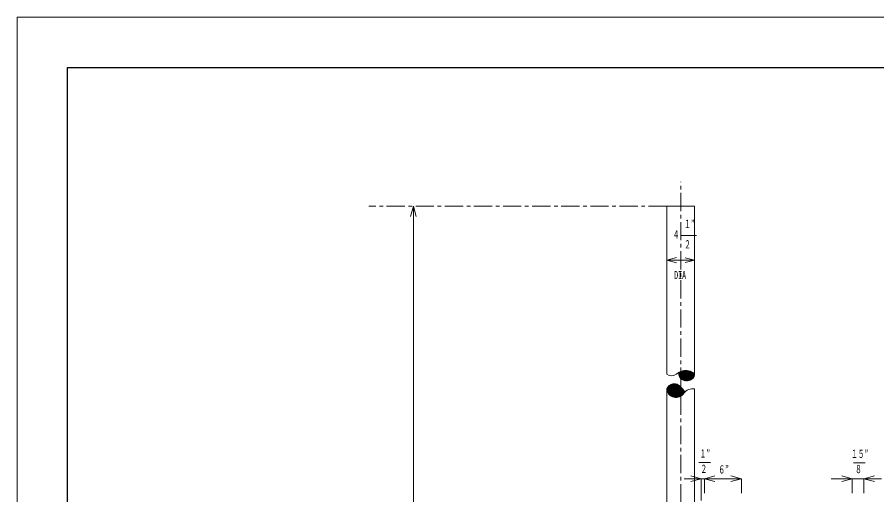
# Model space of a CAD drawing. Units: millimetres, scale not verified. Extents: x -6153 to 6153, y -4352 to 4352.
# Drawn here: x -6153 to -2609, y 2383 to 4352 of the extents above; entities that cross this region are included whole.
import ezdxf
from ezdxf.enums import TextEntityAlignment as Align

# ---------------------------------------------------------------- set-up
doc = ezdxf.new("R2010")
doc.units = ezdxf.units.MM
doc.header["$LTSCALE"] = 15
doc.linetypes.add('CHAIN1', pattern=[8, 5, -1, 1, -1])
for name, color, linetype, lineweight in [('0-0_0', 3, 'Continuous', 18), ('0-1_芯', 4, 'CHAIN1', 18), ('0-2_寸法', 2, 'Continuous', 18), ('0-F_枠', 3, 'Continuous', 18)]:
    doc.layers.add(name, color=color, linetype=linetype, lineweight=lineweight)
doc.styles.add('ＭＳ ゴシック', font='')
doc.styles.get('ＭＳ ゴシック').set_extended_font_data('MS Gothic')

msp = doc.modelspace()

# ---------------------------------------------------------------- linework, layer by layer
at = {"layer": '0-0_0'}
for p, q in [((-3474.92, 3573.48), (-3474.92, 2880.34)), ((-3474.92, 3573.48), (-3360.62, 3573.48)), ((-3360.62, 3573.48), (-3360.62, 2880.34)), ((-3423.68, 2872.36), (-3417.77, 2878.27)), ((-3422.32, 2869.23), (-3417.77, 2873.78)), ((-3417.77, 2873.78), (-3395.66, 2895.89)), ((-3417.77, 2878.27), (-3400.29, 2895.75)), ((-3417.77, 2869.29), (-3391.37, 2895.69)), ((-3417.77, 2864.8), (-3387.35, 2895.22)), ((-3416.51, 2861.56), (-3383.55, 2894.52)), ((-3414.05, 2859.53), (-3379.96, 2893.63)), ((-3411.33, 2857.77), (-3376.58, 2892.52)), ((-3408.31, 2856.3), (-3373.46, 2891.15)), ((-3404.96, 2855.16), (-3370.57, 2889.55)), ((-3401.23, 2854.39), (-3367.91, 2887.72)), ((-3397.26, 2853.87), (-3365.45, 2885.69)), ((-3392.95, 2853.69), (-3363.19, 2883.46)), ((-3388.2, 2853.96), (-3361.13, 2881.02)), ((-3383.11, 2854.55), (-3360.93, 2876.73)), ((-3474.58, 2816.97), (-3451.19, 2840.36)), ((-3473.98, 2822.05), (-3458.03, 2838.01)), ((-3473.8, 2813.26), (-3445.95, 2841.11)), ((-3472.74, 2809.83), (-3441.48, 2841.09)), ((-3471.42, 2806.66), (-3437.51, 2840.57)), ((-3469.87, 2803.71), (-3433.92, 2839.66)), ((-3468.12, 2800.98), (-3430.65, 2838.45)), ((-3466.18, 2798.43), (-3427.64, 2836.97)), ((-3464.04, 2796.08), (-3424.88, 2835.24)), ((-3420.65, 2866.4), (-3417.77, 2869.29)), ((-3418.72, 2863.85), (-3417.77, 2864.8)), ((-3376.82, 2856.36), (-3362.74, 2870.44)), ((-3474.92, 2819.87), (-3474.92, 838.57)), ((-3461.72, 2793.91), (-3422.33, 2833.29)), ((-3459.2, 2791.93), (-3420.01, 2831.13)), ((-3456.5, 2790.15), (-3417.9, 2828.75)), ((-3453.59, 2788.57), (-3417.77, 2824.39)), ((-3450.45, 2787.21), (-3417.77, 2819.9)), ((-3447.07, 2786.1), (-3417.77, 2815.41)), ((-3417.77, 2824.39), (-3415.67, 2826.49)), ((-3417.77, 2819.9), (-3413.49, 2824.18)), ((-3417.77, 2815.41), (-3411.36, 2821.82)), ((-3413.64, 2792.6), (-3406.59, 2799.65)), ((-3360.62, 2819.87), (-3360.62, 1092.64))]:
    msp.add_line(p, q, dxfattribs=at)
for points in [[(-3425.27, 2879.74), (-3417.77, 2887.25), (-3410.98, 2894.04)], [(-3425.24, 2884.27), (-3417.77, 2891.74), (-3417.56, 2891.95)], [(-3424.7, 2875.83), (-3417.77, 2882.76), (-3405.34, 2895.19)], [(-3443.41, 2785.28), (-3417.77, 2810.92), (-3409.3, 2819.39)], [(-3439.4, 2784.8), (-3417.77, 2806.43), (-3407.3, 2816.9)], [(-3434.94, 2784.76), (-3417.77, 2801.94), (-3405.36, 2814.34)], [(-3429.85, 2785.36), (-3417.77, 2797.45), (-3403.49, 2811.73)], [(-3423.65, 2787.08), (-3417.77, 2792.96), (-3401.68, 2809.04)]]:
    msp.add_lwpolyline(points, dxfattribs=at)
for centre, radius, start, end in [((-3455.66, 2905.09), 31.36, 232.12558, 307.87442), ((-3396.24, 2836.26), 59.63, 72.28401, 132.3429), ((-3397.75, 2881.81), 27.6, 165.3313, 261.30359), ((-3387.25, 2880.87), 26.64, 273.02122, 358.8504), ((-3389.27, 2859.34), 35.52, 36.22381, 71.66448), ((-3443.85, 2807.88), 33.3, 38.44136, 158.88134), ((-3393.16, 2900.6), 46.9, 259.23462, 278.97138), ((-3436.87, 2822.88), 38.17, 184.51878, 327.35707), ((-3498.23, 2745.95), 115.34, 32.09012, 45.75951), ((-3368.55, 2775.65), 44.93, 79.82888, 143.62758)]:
    msp.add_arc(centre, radius, start, end, dxfattribs=at)
at = {"layer": '0-1_芯'}
for p, q in [((-3417.77, -4007.42), (-3417.77, 3673.88)), ((-3474.92, 3573.48), (-4702.77, 3573.48)), ((-3332.68, 2435.56), (-3332.68, 549.01))]:
    msp.add_line(p, q, dxfattribs=at)
at = {"layer": '0-2_寸法'}
for p, q in [((-4519.86, 3573.48), (-4531.51, 3530.02)), ((-4519.86, 838.57), (-4519.86, 3573.48)), ((-4519.86, 3573.48), (-4508.21, 3530.02)), ((-3416.27, 3452.51), (-3352.15, 3452.51)), ((-3474.92, 3350.67), (-3435.16, 3361.32)), ((-3474.92, 3350.67), (-3435.16, 3340.02)), ((-3474.92, 3350.67), (-3360.62, 3350.67)), ((-3360.62, 3350.67), (-3398.71, 3360.88)), ((-3360.62, 3350.67), (-3398.71, 3340.46)), ((-3342.68, 2516.8), (-3294.59, 2516.8)), ((-2704.83, 2515.8), (-2656.74, 2515.8)), ((-3332.68, 2449.9), (-3404.03, 2449.9)), ((-3332.68, 2449.9), (-3376.14, 2461.55)), ((-3332.68, 2449.9), (-3376.14, 2438.26)), ((-3319.98, 2449.9), (-3332.68, 2449.9)), ((-3332.68, 2449.9), (-3332.68, 2390.45)), ((-3319.98, 2449.9), (-3276.51, 2461.55)), ((-3319.98, 2449.9), (-3319.98, 2390.45)), ((-3319.98, 2449.9), (-3167.58, 2449.9)), ((-3319.98, 2449.9), (-3276.51, 2438.26)), ((-3167.58, 2449.9), (-3211.04, 2461.55)), ((-3167.58, 2449.9), (-3211.04, 2438.26)), ((-3167.58, 2449.9), (-3167.58, 2390.45)), ((-2710.38, 2449.9), (-2796.95, 2449.9)), ((-2710.38, 2449.9), (-2753.84, 2461.55)), ((-2710.38, 2449.9), (-2753.84, 2438.26)), ((-2710.38, 2449.9), (-2710.38, 2390.45)), ((-2710.38, 2449.9), (-2662.75, 2449.9)), ((-2662.75, 2449.9), (-2619.29, 2461.55)), ((-2662.75, 2449.9), (-2662.75, 2390.45)), ((-2662.75, 2449.9), (-2589.24, 2449.9)), ((-2662.75, 2449.9), (-2619.29, 2438.26))]:
    msp.add_line(p, q, dxfattribs=at)
at = {"layer": '0-F_枠'}
for p, q in [((-6153.08, 4352.17), (6153.08, 4352.17)), ((-6153.08, -4352.17), (-6153.08, 4352.17))]:
    msp.add_line(p, q, dxfattribs=at)
at = {"layer": '0-F_枠', "lineweight": 25}
for p, q in [((-5946.08, 4145.17), (5945.97, 4145.17)), ((-5946.08, -4145.17), (-5946.08, 4145.17))]:
    msp.add_line(p, q, dxfattribs=at)

# ---------------------------------------------------------------- texts
at = {"layer": '0-2_寸法', "style": 'ＭＳ ゴシック', "width": 0.6}
for s, p in [('１”', (-3403.58, 3473.24)), ('４', (-3450.8, 3429.77)), ('２', (-3403.6, 3389.2)), ('DIA', (-3444.23, 3263.01)), ('１”', (-3339.91, 2526.72)), ('１５”', (-2715.55, 2525.72)), ('２', (-3336.55, 2463.69)), ('６”', (-3262.46, 2461.32)), ('８', (-2698.7, 2462.69))]:
    msp.add_text(s, height=32.99, dxfattribs=at).set_placement(p, align=Align.BOTTOM_LEFT)

doc.saveas('drawing.dxf')
